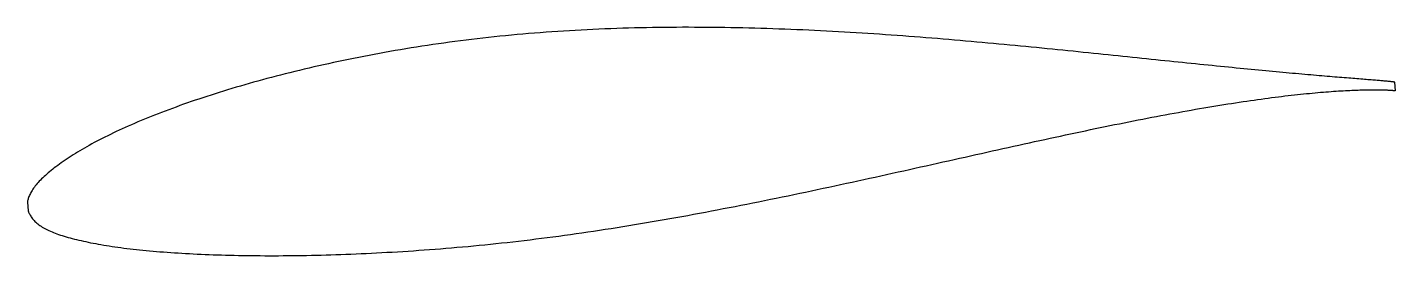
# Model space of a CAD drawing. Header units: metres. Extents: x -26 to 52.7, y -5 to 8.1.
import ezdxf

# ---------------------------------------------------------------- set-up
doc = ezdxf.new("R2010")
doc.units = ezdxf.units.M

msp = doc.modelspace()

# ---------------------------------------------------------------- linework, layer by layer
msp.add_lwpolyline([(52.63, 4.964), (52.629, 4.965), (52.624, 4.966), (52.616, 4.967), (52.606, 4.969), (52.592, 4.971), (52.575, 4.973), (52.555, 4.976), (52.532, 4.979), (52.506, 4.982), (52.477, 4.986), (52.446, 4.989), (52.411, 4.993), (52.373, 4.997), (52.332, 5.001), (52.287, 5.005), (52.24, 5.01), (52.19, 5.015), (52.137, 5.02), (52.081, 5.025), (52.022, 5.03), (51.96, 5.035), (51.895, 5.041), (51.827, 5.047), (51.756, 5.053), (51.683, 5.059), (51.606, 5.065), (51.526, 5.072), (51.443, 5.079), (51.357, 5.086), (51.269, 5.093), (51.177, 5.101), (51.082, 5.108), (50.985, 5.116), (50.885, 5.124), (50.781, 5.132), (50.675, 5.141), (50.566, 5.15), (50.454, 5.159), (50.339, 5.168), (50.222, 5.177), (50.101, 5.187), (49.978, 5.197), (49.852, 5.207), (49.723, 5.218), (49.591, 5.228), (49.456, 5.239), (49.319, 5.25), (49.178, 5.262), (49.035, 5.274), (48.889, 5.286), (48.741, 5.298), (48.589, 5.311), (48.435, 5.324), (48.278, 5.338), (48.119, 5.351), (47.957, 5.365), (47.792, 5.379), (47.624, 5.394), (47.454, 5.409), (47.281, 5.424), (47.105, 5.44), (46.927, 5.456), (46.746, 5.472), (46.563, 5.489), (46.377, 5.505), (46.188, 5.523), (45.997, 5.541), (45.804, 5.559), (45.607, 5.577), (45.408, 5.596), (45.207, 5.615), (45.003, 5.634), (44.797, 5.654), (44.589, 5.674), (44.378, 5.694), (44.164, 5.715), (43.948, 5.736), (43.73, 5.757), (43.509, 5.779), (43.286, 5.801), (43.061, 5.823), (42.833, 5.846), (42.603, 5.869), (42.37, 5.892), (42.136, 5.916), (41.899, 5.94), (41.66, 5.964), (41.419, 5.989), (41.175, 6.013), (40.93, 6.038), (40.682, 6.064), (40.432, 6.09), (40.18, 6.116), (39.926, 6.142), (39.669, 6.168), (39.411, 6.195), (39.151, 6.222), (38.888, 6.249), (38.624, 6.277), (38.357, 6.304), (38.089, 6.333), (37.819, 6.361), (37.547, 6.389), (37.273, 6.417), (36.997, 6.446), (36.719, 6.475), (36.439, 6.504), (36.158, 6.534), (35.874, 6.563), (35.589, 6.593), (35.303, 6.622), (35.014, 6.652), (34.724, 6.682), (34.432, 6.712), (34.139, 6.742), (33.844, 6.772), (33.547, 6.802), (33.249, 6.832), (32.949, 6.862), (32.647, 6.893), (32.345, 6.923), (32.04, 6.953), (31.734, 6.983), (31.427, 7.013), (31.118, 7.043), (30.808, 7.073), (30.497, 7.102), (30.184, 7.132), (29.87, 7.161), (29.555, 7.191), (29.238, 7.22), (28.92, 7.249), (28.601, 7.277), (28.281, 7.306), (27.96, 7.334), (27.637, 7.362), (27.314, 7.39), (26.989, 7.417), (26.663, 7.445), (26.336, 7.472), (26.009, 7.498), (25.68, 7.525), (25.35, 7.551), (25.019, 7.576), (24.688, 7.601), (24.356, 7.626), (24.022, 7.651), (23.688, 7.675), (23.353, 7.698), (23.018, 7.721), (22.681, 7.743), (22.344, 7.765), (22.007, 7.787), (21.668, 7.808), (21.329, 7.828), (20.99, 7.848), (20.649, 7.867), (20.309, 7.886), (19.967, 7.904), (19.626, 7.921), (19.283, 7.937), (18.941, 7.954), (18.598, 7.969), (18.254, 7.984), (17.91, 7.998), (17.566, 8.011), (17.222, 8.024), (16.877, 8.036), (16.532, 8.047), (16.187, 8.058), (15.841, 8.068), (15.496, 8.077), (15.15, 8.085), (14.804, 8.093), (14.458, 8.099), (14.112, 8.105), (13.766, 8.11), (13.42, 8.114), (13.074, 8.118), (12.728, 8.12), (12.383, 8.121), (12.037, 8.122), (11.691, 8.122), (11.346, 8.121), (11.001, 8.119), (10.656, 8.115), (10.311, 8.111), (9.966, 8.106), (9.622, 8.1), (9.278, 8.093), (8.935, 8.085), (8.592, 8.076), (8.249, 8.066), (7.907, 8.055), (7.565, 8.043), (7.223, 8.03), (6.883, 8.016), (6.542, 8.001), (6.203, 7.984), (5.864, 7.967), (5.525, 7.948), (5.187, 7.928), (4.85, 7.908), (4.514, 7.886), (4.178, 7.863), (3.843, 7.839), (3.509, 7.814), (3.175, 7.787), (2.843, 7.76), (2.511, 7.731), (2.18, 7.701), (1.85, 7.671), (1.521, 7.639), (1.193, 7.606), (0.866, 7.572), (0.54, 7.537), (0.215, 7.5), (-0.109, 7.463), (-0.432, 7.424), (-0.753, 7.385), (-1.074, 7.344), (-1.393, 7.302), (-1.712, 7.26), (-2.029, 7.216), (-2.345, 7.171), (-2.659, 7.125), (-2.973, 7.079), (-3.285, 7.031), (-3.595, 6.982), (-3.905, 6.933), (-4.213, 6.882), (-4.52, 6.831), (-4.825, 6.779), (-5.129, 6.726), (-5.431, 6.672), (-5.732, 6.617), (-6.032, 6.561), (-6.33, 6.505), (-6.626, 6.448), (-6.921, 6.39), (-7.214, 6.332), (-7.506, 6.273), (-7.796, 6.213), (-8.084, 6.152), (-8.371, 6.091), (-8.656, 6.03), (-8.94, 5.967), (-9.221, 5.904), (-9.501, 5.84), (-9.779, 5.776), (-10.056, 5.711), (-10.33, 5.645), (-10.603, 5.579), (-10.874, 5.512), (-11.143, 5.444), (-11.41, 5.377), (-11.675, 5.308), (-11.939, 5.239), (-12.2, 5.169), (-12.46, 5.1), (-12.717, 5.029), (-12.972, 4.958), (-13.226, 4.887), (-13.477, 4.815), (-13.726, 4.742), (-13.974, 4.669), (-14.219, 4.596), (-14.462, 4.522), (-14.703, 4.448), (-14.941, 4.374), (-15.178, 4.3), (-15.412, 4.224), (-15.644, 4.149), (-15.874, 4.073), (-16.102, 3.997), (-16.328, 3.921), (-16.551, 3.845), (-16.772, 3.768), (-16.99, 3.691), (-17.207, 3.614), (-17.421, 3.536), (-17.632, 3.459), (-17.842, 3.381), (-18.049, 3.303), (-18.253, 3.225), (-18.455, 3.147), (-18.655, 3.068), (-18.852, 2.99), (-19.047, 2.911), (-19.239, 2.832), (-19.429, 2.753), (-19.617, 2.675), (-19.801, 2.596), (-19.984, 2.517), (-20.164, 2.437), (-20.341, 2.358), (-20.516, 2.279), (-20.688, 2.2), (-20.857, 2.121), (-21.024, 2.042), (-21.188, 1.962), (-21.35, 1.883), (-21.509, 1.804), (-21.666, 1.725), (-21.819, 1.646), (-21.97, 1.566), (-22.119, 1.487), (-22.264, 1.408), (-22.408, 1.329), (-22.548, 1.251), (-22.685, 1.172), (-22.82, 1.093), (-22.952, 1.015), (-23.081, 0.937), (-23.208, 0.859), (-23.332, 0.781), (-23.453, 0.704), (-23.571, 0.627), (-23.687, 0.55), (-23.799, 0.474), (-23.909, 0.398), (-24.016, 0.323), (-24.121, 0.248), (-24.222, 0.174), (-24.321, 0.101), (-24.417, 0.028), (-24.51, -0.045), (-24.6, -0.117), (-24.687, -0.188), (-24.772, -0.259), (-24.853, -0.329), (-24.932, -0.399), (-25.008, -0.468), (-25.081, -0.537), (-25.151, -0.605), (-25.218, -0.673), (-25.282, -0.741), (-25.344, -0.808), (-25.402, -0.874), (-25.458, -0.94), (-25.51, -1.006), (-25.56, -1.07), (-25.607, -1.135), (-25.65, -1.199), (-25.691, -1.262), (-25.729, -1.324), (-25.764, -1.385), (-25.796, -1.446), (-25.826, -1.505), (-25.852, -1.563), (-25.876, -1.619), (-25.896, -1.674), (-25.914, -1.726), (-25.929, -1.776), (-25.941, -1.822), (-25.951, -1.863), (-25.959, -1.898), (-25.964, -1.925), (-25.967, -1.943), (-25.922, -2.445), (-25.92, -2.449), (-25.915, -2.46), (-25.906, -2.479), (-25.893, -2.507), (-25.876, -2.545), (-25.855, -2.589), (-25.831, -2.637), (-25.804, -2.688), (-25.773, -2.74), (-25.74, -2.792), (-25.704, -2.844), (-25.664, -2.896), (-25.622, -2.948), (-25.577, -2.999), (-25.528, -3.049), (-25.477, -3.098), (-25.423, -3.146), (-25.366, -3.194), (-25.307, -3.24), (-25.244, -3.285), (-25.178, -3.33), (-25.11, -3.374), (-25.038, -3.416), (-24.964, -3.458), (-24.887, -3.499), (-24.807, -3.54), (-24.724, -3.579), (-24.639, -3.617), (-24.55, -3.655), (-24.459, -3.692), (-24.365, -3.728), (-24.268, -3.763), (-24.168, -3.798), (-24.065, -3.833), (-23.959, -3.866), (-23.851, -3.9), (-23.74, -3.933), (-23.625, -3.965), (-23.509, -3.997), (-23.389, -4.029), (-23.266, -4.06), (-23.141, -4.092), (-23.013, -4.122), (-22.882, -4.153), (-22.748, -4.183), (-22.612, -4.213), (-22.473, -4.242), (-22.331, -4.271), (-22.186, -4.3), (-22.039, -4.328), (-21.889, -4.355), (-21.737, -4.382), (-21.581, -4.409), (-21.423, -4.435), (-21.263, -4.46), (-21.099, -4.485), (-20.934, -4.51), (-20.765, -4.533), (-20.594, -4.556), (-20.421, -4.579), (-20.244, -4.601), (-20.066, -4.622), (-19.884, -4.643), (-19.701, -4.663), (-19.514, -4.683), (-19.326, -4.702), (-19.134, -4.721), (-18.941, -4.739), (-18.745, -4.756), (-18.546, -4.773), (-18.345, -4.79), (-18.142, -4.806), (-17.936, -4.821), (-17.728, -4.836), (-17.517, -4.85), (-17.304, -4.864), (-17.089, -4.877), (-16.871, -4.89), (-16.651, -4.902), (-16.429, -4.913), (-16.205, -4.924), (-15.978, -4.934), (-15.75, -4.944), (-15.519, -4.953), (-15.285, -4.962), (-15.05, -4.97), (-14.812, -4.977), (-14.573, -4.984), (-14.331, -4.99), (-14.087, -4.996), (-13.841, -5.001), (-13.593, -5.006), (-13.343, -5.009), (-13.091, -5.012), (-12.837, -5.015), (-12.581, -5.017), (-12.323, -5.019), (-12.063, -5.019), (-11.801, -5.019), (-11.537, -5.019), (-11.271, -5.017), (-11.004, -5.015), (-10.735, -5.012), (-10.463, -5.009), (-10.19, -5.005), (-9.916, -5), (-9.639, -4.994), (-9.361, -4.988), (-9.081, -4.981), (-8.799, -4.974), (-8.516, -4.966), (-8.231, -4.956), (-7.945, -4.946), (-7.657, -4.936), (-7.367, -4.925), (-7.076, -4.913), (-6.783, -4.9), (-6.488, -4.886), (-6.193, -4.872), (-5.895, -4.857), (-5.597, -4.842), (-5.297, -4.825), (-4.995, -4.808), (-4.692, -4.79), (-4.388, -4.772), (-4.082, -4.752), (-3.776, -4.732), (-3.467, -4.711), (-3.158, -4.689), (-2.847, -4.666), (-2.536, -4.642), (-2.223, -4.618), (-1.909, -4.593), (-1.593, -4.566), (-1.277, -4.539), (-0.96, -4.511), (-0.641, -4.482), (-0.322, -4.452), (-0.001, -4.421), (0.32, -4.389), (0.643, -4.357), (0.966, -4.323), (1.29, -4.288), (1.615, -4.252), (1.941, -4.216), (2.268, -4.178), (2.595, -4.14), (2.923, -4.1), (3.252, -4.059), (3.582, -4.018), (3.913, -3.975), (4.244, -3.932), (4.575, -3.888), (4.908, -3.843), (5.241, -3.796), (5.574, -3.749), (5.908, -3.701), (6.243, -3.652), (6.578, -3.602), (6.914, -3.552), (7.25, -3.501), (7.586, -3.448), (7.923, -3.395), (8.26, -3.341), (8.598, -3.286), (8.936, -3.23), (9.274, -3.174), (9.612, -3.117), (9.951, -3.059), (10.29, -3), (10.629, -2.941), (10.968, -2.881), (11.308, -2.821), (11.647, -2.759), (11.987, -2.698), (12.326, -2.635), (12.666, -2.572), (13.006, -2.508), (13.346, -2.444), (13.686, -2.379), (14.025, -2.314), (14.365, -2.248), (14.705, -2.181), (15.044, -2.114), (15.383, -2.047), (15.723, -1.98), (16.061, -1.912), (16.4, -1.843), (16.739, -1.775), (17.077, -1.705), (17.415, -1.636), (17.752, -1.566), (18.09, -1.496), (18.426, -1.426), (18.763, -1.355), (19.099, -1.284), (19.435, -1.213), (19.77, -1.142), (20.105, -1.07), (20.439, -0.999), (20.772, -0.927), (21.105, -0.855), (21.438, -0.783), (21.77, -0.71), (22.101, -0.638), (22.432, -0.566), (22.761, -0.493), (23.091, -0.421), (23.419, -0.348), (23.747, -0.276), (24.074, -0.203), (24.4, -0.131), (24.725, -0.058), (25.049, 0.014), (25.373, 0.087), (25.696, 0.159), (26.017, 0.23), (26.338, 0.302), (26.658, 0.374), (26.977, 0.445), (27.295, 0.517), (27.612, 0.588), (27.927, 0.658), (28.242, 0.728), (28.556, 0.799), (28.868, 0.869), (29.179, 0.938), (29.489, 1.007), (29.798, 1.076), (30.106, 1.144), (30.413, 1.212), (30.718, 1.28), (31.022, 1.347), (31.324, 1.414), (31.626, 1.48), (31.925, 1.546), (32.224, 1.611), (32.521, 1.676), (32.817, 1.74), (33.111, 1.804), (33.404, 1.867), (33.696, 1.93), (33.985, 1.992), (34.274, 2.053), (34.561, 2.114), (34.846, 2.174), (35.13, 2.233), (35.412, 2.293), (35.692, 2.351), (35.971, 2.408), (36.248, 2.465), (36.523, 2.521), (36.797, 2.577), (37.069, 2.632), (37.339, 2.686), (37.608, 2.739), (37.875, 2.792), (38.139, 2.843), (38.402, 2.894), (38.664, 2.945), (38.923, 2.994), (39.181, 3.043), (39.436, 3.091), (39.69, 3.138), (39.941, 3.184), (40.191, 3.229), (40.439, 3.274), (40.684, 3.318), (40.928, 3.361), (41.17, 3.403), (41.409, 3.444), (41.647, 3.485), (41.882, 3.525), (42.116, 3.564), (42.347, 3.602), (42.576, 3.639), (42.803, 3.676), (43.027, 3.711), (43.25, 3.746), (43.47, 3.78), (43.688, 3.813), (43.904, 3.845), (44.118, 3.877), (44.329, 3.908), (44.538, 3.937), (44.744, 3.966), (44.949, 3.995), (45.15, 4.022), (45.35, 4.049), (45.547, 4.075), (45.742, 4.1), (45.934, 4.124), (46.124, 4.147), (46.312, 4.17), (46.497, 4.192), (46.679, 4.213), (46.859, 4.233), (47.037, 4.252), (47.212, 4.271), (47.384, 4.289), (47.554, 4.306), (47.722, 4.323), (47.887, 4.339), (48.049, 4.354), (48.209, 4.368), (48.366, 4.382), (48.52, 4.395), (48.672, 4.407), (48.821, 4.419), (48.967, 4.43), (49.111, 4.44), (49.252, 4.45), (49.391, 4.459), (49.526, 4.468), (49.659, 4.475), (49.79, 4.483), (49.917, 4.489), (50.042, 4.496), (50.164, 4.501), (50.283, 4.507), (50.399, 4.511), (50.513, 4.515), (50.624, 4.519), (50.732, 4.522), (50.837, 4.525), (50.939, 4.527), (51.039, 4.529), (51.135, 4.531), (51.229, 4.532), (51.32, 4.532), (51.408, 4.533), (51.493, 4.533), (51.575, 4.532), (51.654, 4.532), (51.731, 4.531), (51.804, 4.529), (51.875, 4.528), (51.942, 4.526), (52.007, 4.524), (52.069, 4.522), (52.127, 4.52), (52.183, 4.517), (52.236, 4.514), (52.286, 4.512), (52.333, 4.509), (52.377, 4.506), (52.418, 4.503), (52.456, 4.5), (52.49, 4.497), (52.522, 4.494), (52.551, 4.491), (52.577, 4.488), (52.6, 4.485), (52.62, 4.483), (52.637, 4.48), (52.65, 4.478), (52.661, 4.476), (52.669, 4.475), (52.673, 4.474), (52.675, 4.473)], close=True)

doc.saveas('drawing.dxf')
